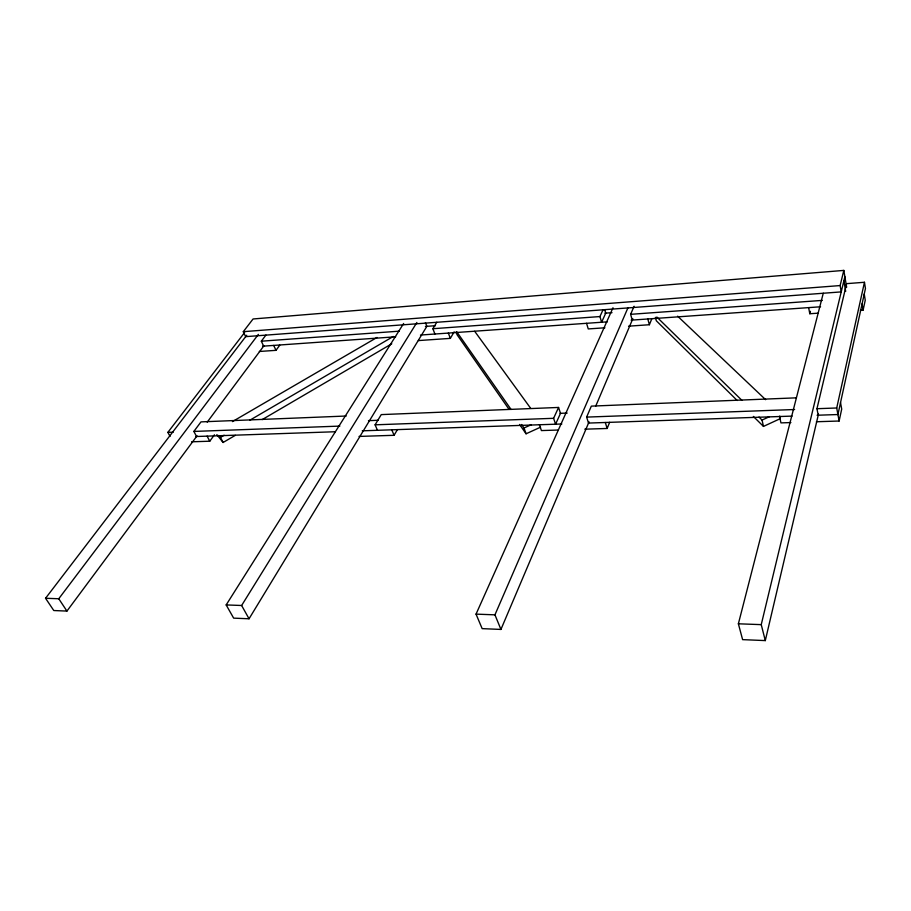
<?xml version="1.0" encoding="UTF-8"?>
<svg xmlns="http://www.w3.org/2000/svg" width="911" height="911" viewBox="0 0 911 911"><rect width="100%" height="100%" fill="white"/><g stroke="black" fill="none" stroke-linecap="round" stroke-linejoin="round"><path stroke-width="1.37" d="M816.415 421.747L839.122 421.019L841.707 409.085L840.523 402.616M860.303 310.275L863.116 310.082L865.245 300.243L864.243 294.037M839.122 421.019L836.719 407.991L864.459 282.273L846.604 283.651L816.951 408.709L818.215 415.2M823.271 293.217L738.377 623.796L742.613 639.636L765.297 640.592L818.477 414.118M765.297 640.592L761.243 624.639L844.873 276.693M840.136 285.564L843.814 270.408L253.076 318.975L243.294 331.684L245.663 336.649L841.217 291.896L840.136 285.564L243.294 331.684M818.215 313.168L809.799 313.737L810.437 311.311M584.771 429.183L607.147 428.466L609.653 422.305M628.544 326.172L649.384 324.737L651.741 318.941M613.001 307.747L476.043 614.128L482.158 628.636L500.936 629.433L589.053 421.85M595.703 406.181L632.826 318.713M588.529 423.068L586.627 417.101L591.33 406.124L796.18 397.845M632.245 320.08L630.628 314.329L634.079 306.29M500.936 629.433L494.946 614.834L627.907 307.907M558.557 407.445L560.504 413.321L555.585 424.196L553.603 418.308L558.557 407.445L381.242 414.607L375.104 424.822L377.473 430.299M604.745 309.729L605.735 313.122L601.613 322.243L599.939 316.561L603.048 309.74M359.036 436.426L394.099 435.299L397.412 429.582M418.365 340.577L450.341 338.38L454.145 331.843M434.911 334.03L432.884 328.723L436.779 322.232M403.653 323.473L226.167 604.927L233.649 618.136L249.045 618.785L426.86 326.332L425.437 322.642M226.167 604.927L241.631 605.496L416.874 322.483M191.549 441.801L209.781 441.209L214.438 434.809M259.328 351.475L275.999 350.336L279.745 345.189M246.733 335.259L45.55 598.276L53.783 610.529L66.936 611.087L197.072 435.822M207.207 422.157L263.826 345.907M196.56 436.506L193.861 431.427L200.989 421.884L346.214 416.02M263.655 346.123L261.332 341.204L265.921 335.066M45.55 598.276L58.759 598.755L258.371 334.383M170.05 436.392L167.863 432.372L244.581 332.561M216.852 434.627L223.093 442.484L235.323 435.333M262.209 419.595L391.776 343.777M218.72 435.447L220.451 437.371L224.129 435.23M249.876 420.199L393.347 336.455M232.419 421.599L377.017 337.469M759.011 417.101L762.052 420.073L769.283 416.737M753.374 416.441L763.475 426.405L780.306 418.639L779.759 416.099M521.593 424.515L524.019 427.988L531.284 424.685M519.577 424.458L526.068 433.784L540.542 427.191M425.426 326.434L435.435 325.705M604.915 313.179L611.998 312.667M261.332 341.204L399.325 331.16M432.884 328.723L599.939 316.561M630.628 314.329L822.291 300.391M262.573 346.203L395.67 336.797M420.483 335.043L607.432 321.834M631.107 320.16L820.583 306.779M604.927 327.789L588.255 328.928L586.547 323.314M368.454 420.654L378.224 420.278M560.083 413.332L567.189 413.059M167.863 432.372L173.227 432.178M193.861 431.427L339.86 426.097M375.104 424.822L553.603 418.308M586.627 417.101L794.608 409.517M816.951 408.709L836.719 407.991M195.876 436.528L335.225 431.746M362.259 430.823L561.836 423.991M588.483 423.068L792.08 416.099M817.087 415.245L837.926 414.528L865.45 288.502L864.459 282.273M558.204 430.038L541.419 430.573L539.414 424.754M790.885 422.567L780.943 422.886L779.577 416.521M476.043 614.128L494.946 614.834M738.377 623.796L761.243 624.639M677.625 316.185L765.627 399.667M656.82 317.017L741.816 400.259M737.204 400.498L656.341 320.797L655.419 317.347M474.677 331.274L530.578 408.196M456.696 331.718L511.048 409.438M509.021 409.301L457.049 334.713L456.058 332.048M58.759 598.755L66.936 611.087M241.631 605.496L249.045 618.785M207.104 436.141L209.781 441.209M220.451 437.371L223.093 442.484M273.699 345.417L275.999 350.336M391.764 429.81L394.099 435.299M448.349 333.073L450.341 338.38M524.019 427.988L526.068 433.784M605.303 422.499L607.147 428.466M647.812 318.987L649.384 324.737M762.052 420.073L763.475 426.405M808.638 307.622L809.799 313.737M843.814 270.408L846.661 287.261M843.893 280.793L845.681 291.383M862.102 303.841L863.116 310.082"/></g></svg>
